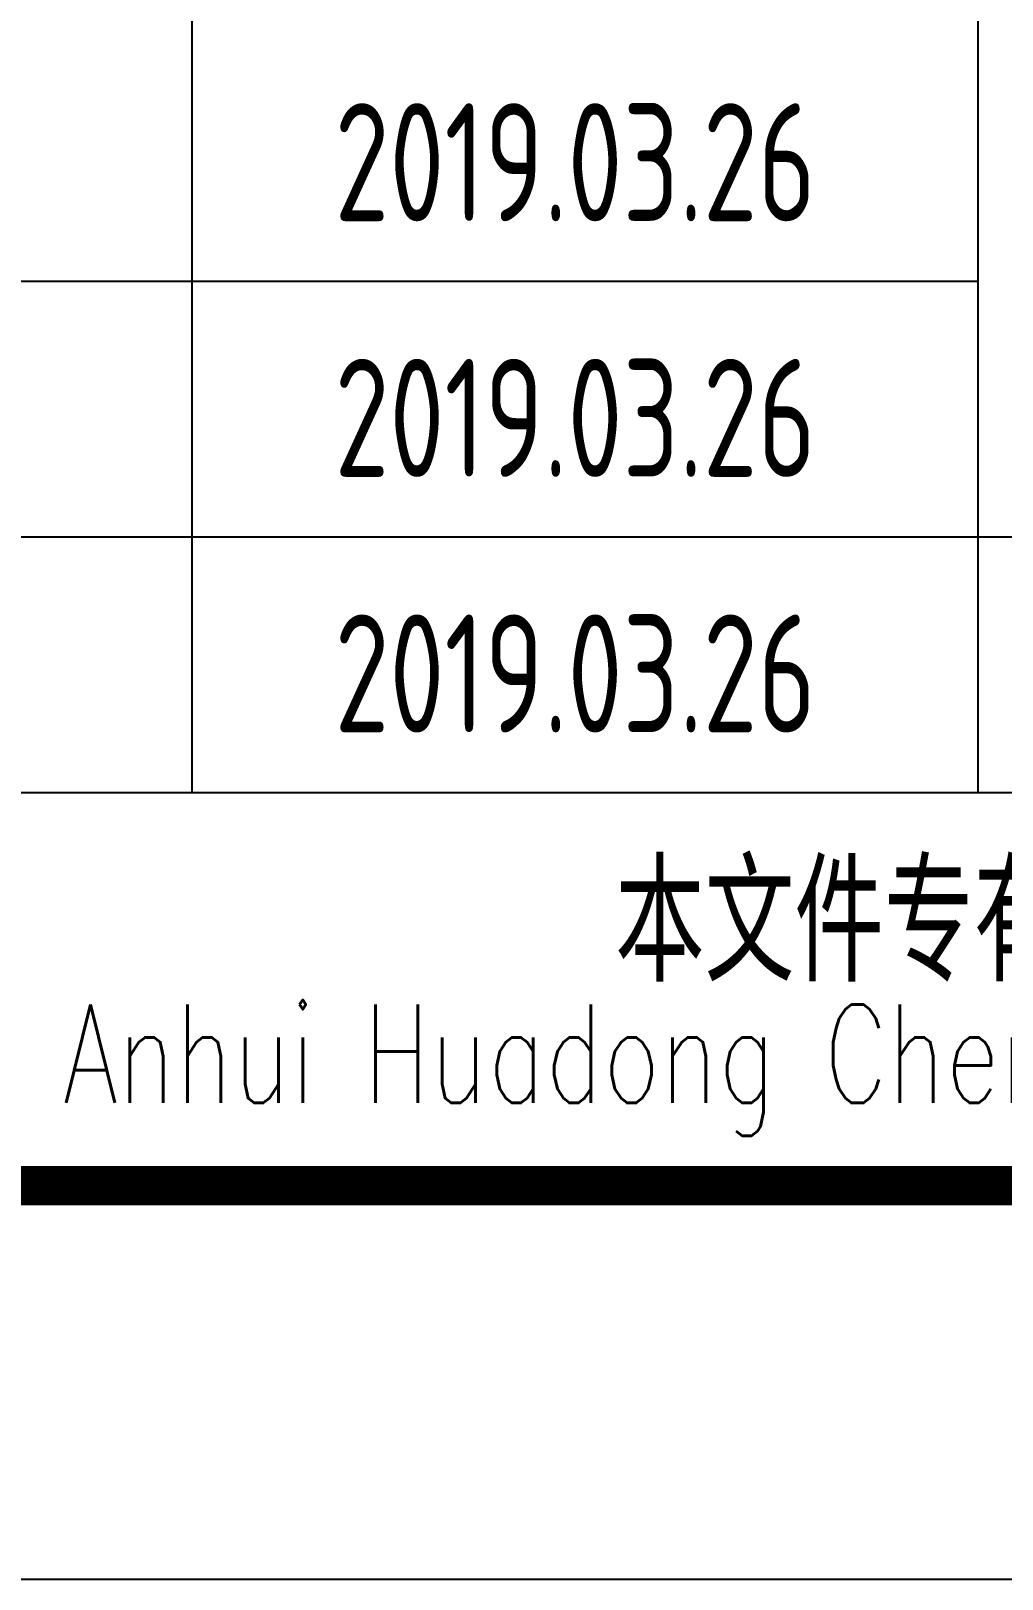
# Model space of a CAD drawing. Extents: x 4267484 to 4395158, y -674551 to -235742.
# Drawn here: x 4369248 to 4371718, y -611598 to -607661 of the extents above; entities that cross this region are included whole.
import ezdxf
from ezdxf.enums import TextEntityAlignment as Align

# ---------------------------------------------------------------- set-up
doc = ezdxf.new("R2010")
doc.units = 0
doc.header["$LTSCALE"] = 1000
doc.header["$MEASUREMENT"] = 0
doc.layers.get('0').update_dxf_attribs({"linetype": 'CONTINUOUS'})
doc.layers.add('PUB_TITLE', color=4, linetype='CONTINUOUS')
doc.styles.add('AHD', font='sceie.shx', dxfattribs={"width": 0.7, "bigfont": 'sceic.shx'})
doc.styles.add('ECEC_TQ', font='txt_l.shx', dxfattribs={"bigfont": 'hztxt_l.shx'})
doc.styles.add('sceie', font='sceie.shx', dxfattribs={"bigfont": 'sceic.shx'})

msp = doc.modelspace()

# ---------------------------------------------------------------- linework, layer by layer
for p, q in [((4369657.7, -609597.6), (4369657.7, -606347.6)), ((4369657.7, -609597.6), (4369657.7, -606347.6)), ((4371657.7, -609597.6), (4371657.7, -606347.6)), ((4371657.7, -609597.6), (4371657.7, -606347.6)), ((4366157.7, -608297.6), (4371657.7, -608297.6)), ((4366157.7, -608947.6), (4371657.7, -608947.6)), ((4371657.7, -608947.6), (4384157.7, -608947.6)), ((4366157.7, -609597.6), (4384157.7, -609597.6)), ((4366157.7, -610597.6), (4384157.7, -610597.6))]:
    msp.add_line(p, q)
at = {"layer": 'PUB_TITLE', "color": 4}
msp.add_lwpolyline([(4301057.7, -611597.6), (4385157.7, -611597.6), (4385157.7, -552197.6), (4301057.7, -552197.6)], close=True, dxfattribs=at)
at = {"layer": 'PUB_TITLE', "color": 4, "const_width": 100}
msp.add_lwpolyline([(4303557.7, -610597.6), (4384157.7, -610597.6), (4384157.7, -553197.6), (4303557.7, -553197.6)], close=True, dxfattribs=at)

# ---------------------------------------------------------------- texts
for s, height, style, width, p in [('2019.03.26', 300, 'AHD', 0.8, (4370632.5, -607994.3)), ('2019.03.26', 300, 'AHD', 0.8, (4370632.5, -608644.3)), ('2019.03.26', 300, 'AHD', 0.8, (4370632.5, -609294.3)), ('本文件专有权属安徽华东化工医药工程有限责任公司所有,未经许可不得复制或转让给第三方', 300, 'sceie', 0.8, (4375328.8, -609946.5)), ('The proprietary right of this document belongs to Anhui Huadong Chemical And Medical Engineering  Co.,Ltd.  and any replication or transfer to the 3rd. side is forbidden without its permission. ', 250, 'ECEC_TQ', 0.72, (4375157.7, -610297.6))]:
    msp.add_text(s, height=height, dxfattribs=dict(style=style, width=width)).set_placement(p, align=Align.MIDDLE)

doc.saveas('drawing.dxf')
